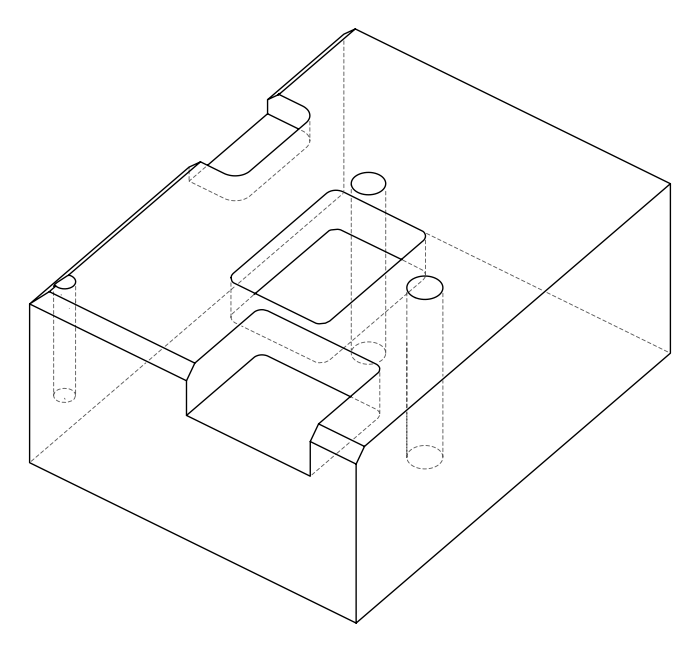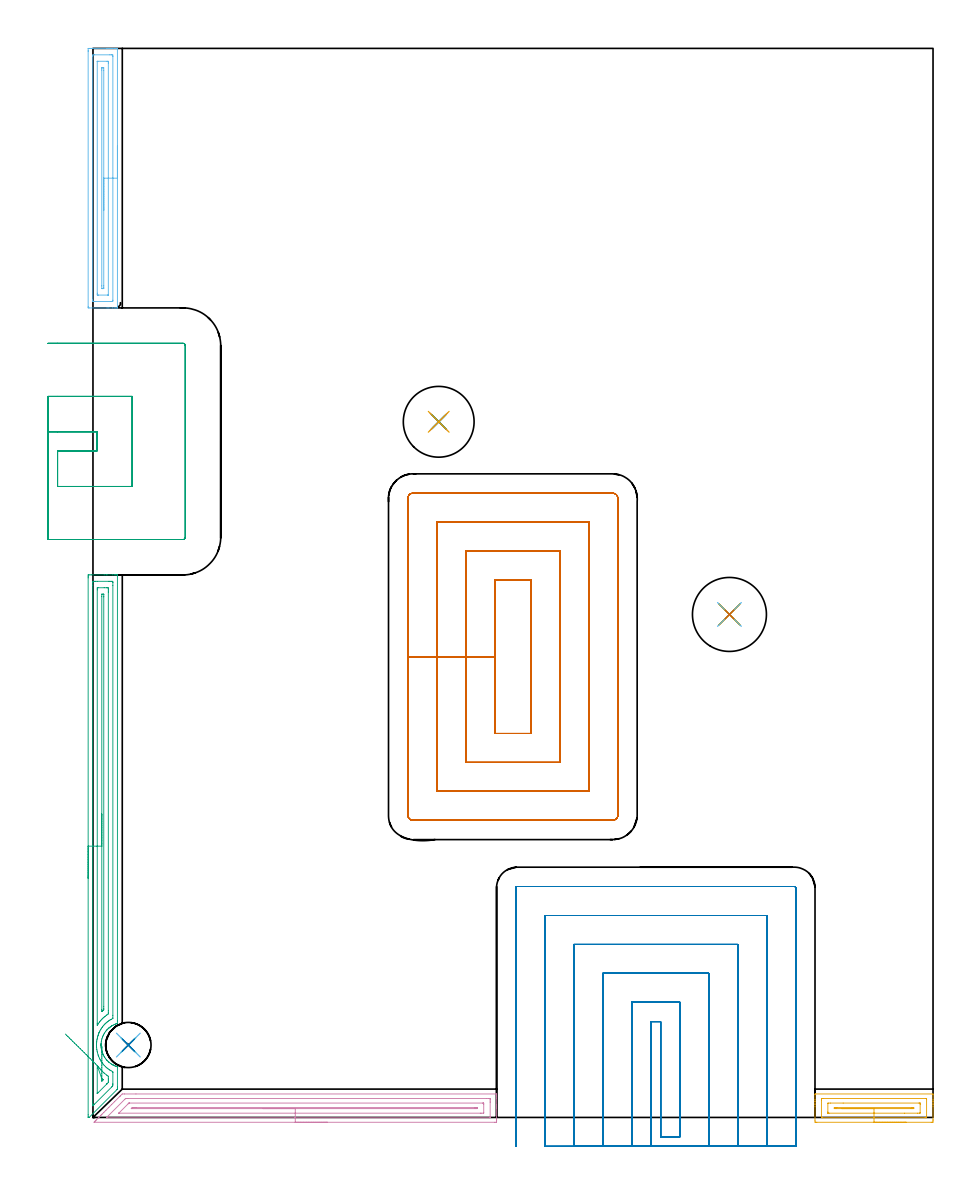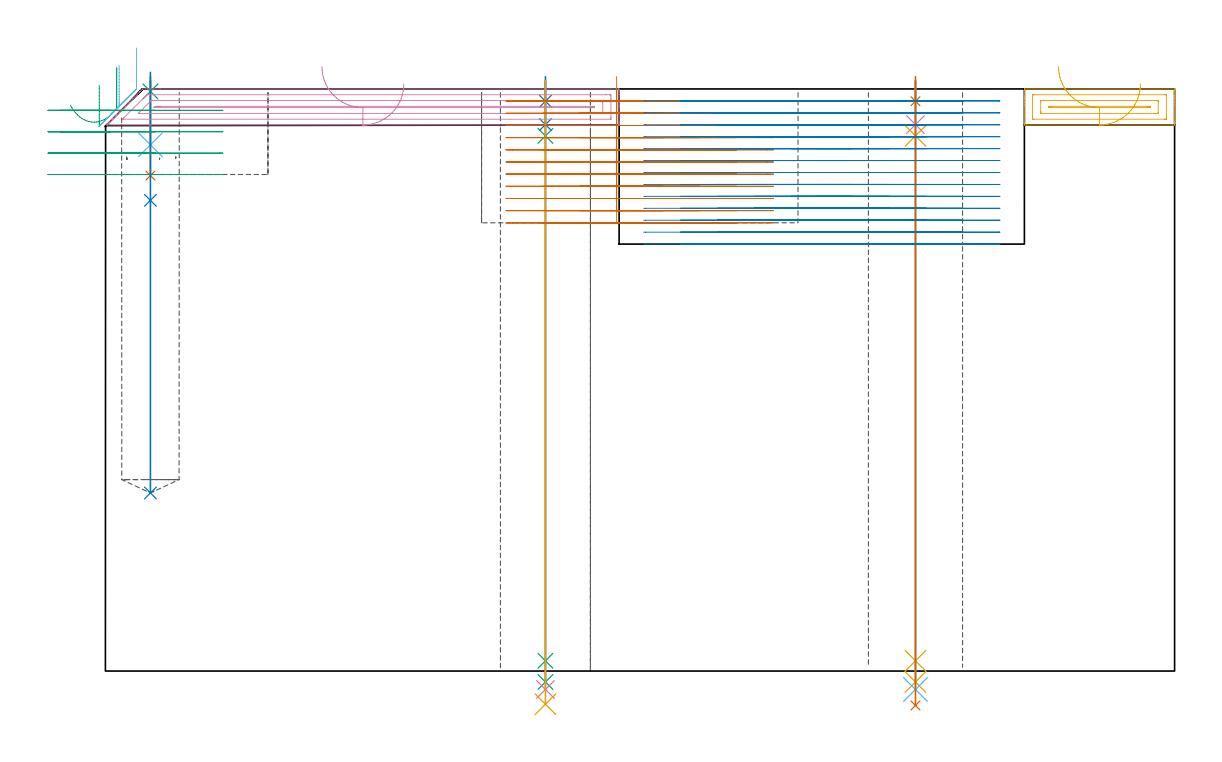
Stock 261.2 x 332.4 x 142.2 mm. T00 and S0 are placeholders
(PLAN: 21 operations, 14 tool changes, 79.1 min)
(1 SPOT_DRILL | STEP1HOLE | NXT0321_9005460120000 | 0.05 min | 183 mm3)
(2 SPOT_DRILL_1 | STEP1HOLE_1 | NXT0321_9005460120000 | 0.05 min | 183 mm3)
(3 SPOT_DRILL_2 | STEP1POCKET | NXT0321_9005460120000 | 0.03 min | 2 mm3)
(4 DRILL_BLIND_HOLE_INTO_CENTER | STEP1HOLE | NXT0301_029 | 0.04 min | 148 mm3)
(5 GUN_DRILL_THROUGH_HOLE | STEP1HOLE | UGT0307_001 | 0.63 min | 2602 mm3)
(6 SPADE_DRILL_TO_ENLARGE_THROUGH_HOLE | STEP1HOLE | UGT0306_004 | 0.6 min | 17384 mm3)
(7 DRILL_TO_ENLARGE_THROUGH_HOLE | STEP1HOLE | UGT0301_055 | 0.61 min | 38719 mm3)
(8 DRILL_BLIND_HOLE_INTO_CENTER_1 | STEP1HOLE_1 | NXT0301_029 | 0.04 min | 144 mm3)
(9 GUN_DRILL_THROUGH_HOLE_1 | STEP1HOLE_1 | UGT0307_001 | 0.63 min | 2606 mm3)
(10 SPADE_DRILL_TO_ENLARGE_THROUGH_HOLE_1 | STEP1HOLE_1 | UGT0306_004 | 0.6 min | 17383 mm3)
(11 DRILL_TO_ENLARGE_THROUGH_HOLE_1 | STEP1HOLE_1 | UGT0301_053 | 0.61 min | 33697 mm3)
(12 DRILL_BLIND_HOLE_INTO_CENTER_2 | STEP1POCKET | NXT0301_062 | 0.06 min | 812 mm3)
(13 DRILL_TO_ENLARGE_BLIND_HOLE | STEP1POCKET | UGT0301_273 | 0.09 min | 2041 mm3)
(14 GUN_DRILL_BLIND_HOLE | STEP1POCKET | UGT0307_010 | 0.54 min | 12008 mm3)
(15 AREA_MILL | FG_CHAMFER_SURFACE | UGT0205_001 | 5.41 min | 7108 mm3)
(16 AREA_MILL_1 | FG_CHAMFER_SURFACE_1 | UGT0205_001 | 4.03 min | 4828 mm3)
(17 AREA_MILL_2 | FG_CHAMFER_SURFACE_2 | UGT0205_001 | 1.34 min | 1629 mm3)
(18 AREA_MILL_3 | FG_CHAMFER_SURFACE_3 | UGT0205_001 | 2.76 min | 3569 mm3)
(19 MILL_RECTANGULAR_POCKET | POCKET_RECTANGULAR_STRAIGHT | NXT0201_011 | Follow Part, ap 3, ae 75% | 21.5 min | 285816 mm3)
(20 MILL_SLOT | SLOT_PARTIAL_RECTANGULAR | NXT0201_011 | Follow Part, ap 3, ae 75% | 36.49 min | 290849 mm3)
(21 MILL_SLOT_1 | SLOT_PARTIAL_RECTANGULAR_1 | UGT0201_105 | Follow Part, ap 5.5, ae 75% | 2.96 min | 67213 mm3)
(TOOL NXT0321_9005460120000 | NC Spot Drill, 142deg, 12mm, Carbide, Uncoated | D12 PA142 FL30 Z2)
(TOOL NXT0301_029 | Carbide Drill 5.8mm [860.1-0580-017A1-MM 2214] | D5.8 PA140 FL28 Z2)
(TOOL UGT0307_001 | Gun Drill 5 mm | D5 PA130 FL24 Z1)
(TOOL UGT0306_004 | Spade Drill 13.5mm | D13.5 PA132 FL10 Z2)
(TOOL UGT0301_055 | Twist Drill 23 mm | D23 PA118 FL155 Z2)
(TOOL UGT0301_053 | Twist Drill 22 mm | D22 PA118 FL150 Z2)
(TOOL NXT0301_062 | Carbide Drill 9.1mm [860.1-0910-027A1-MM 2214] | D9.1 PA140 FL47 Z2)
(TOOL UGT0301_273 | Twist Drill 14.1 mm | D14.1 PA118 FL114 Z2)
(TOOL UGT0307_010 | Gun Drill 14 mm | D14 PA130 FL24 Z1)
(TOOL UGT0205_001 | Chamfer Mill 20 x 3 x 45 deg. | D20 FL50 Z2)
(TOOL NXT0201_011 | ENDMILL 12mm [2P460-1200-NA 1630] | D12 FL38 Z6)
(TOOL UGT0201_105 | End Mill 22 mm | D22 FL25 Z2)
(OP 1 SPOT_DRILL)
G17 G21 G94 G90
T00 M6
G54
G17 G0 G90 X197.9 Y156.4 S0 M3
G43 Z152.2 H0
G94 G81 G98 Z139.2 F250. R145.2
G80
M5
M2
(OP 2 SPOT_DRILL_1)
G17 G21 G94 G90
T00 M6
G54
G17 G0 G90 X107.5 Y216.3 S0 M3
G43 Z152.2 H0
G94 G81 G98 Z139.2 F250. R145.2
G80
M5
M2
(OP 3 SPOT_DRILL_2)
G17 G21 G94 G90
T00 M6
G54
G17 G0 G90 X11. Y22.5 S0 M3
G43 Z152.2 H0
G94 G81 G98 Z141.597 F250. R145.2
G80
M5
M2
(OP 4 DRILL_BLIND_HOLE_INTO_CENTER)
G17 G21 G94 G90
T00 M6
G54
G17 G0 G90 X197.9 Y156.4 S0 M3
G43 Z152.2 H1
G94 G81 G98 Z133.5 F250. R144.2
G80
M5
M2
(OP 5 GUN_DRILL_THROUGH_HOLE)
G17 G21 G94 G90
T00 M6
G54
G17 G0 G90 X197.9 Y156.4 M8
G43 Z152.2 H0
Z139.93
S716 M3
G94 G1 Z130.744 F125. M26
G4 X.084
Z2.5 F250.
G4 X.084
Z-2.666 F125.
G4 X.084
M5
M9
G0 Z139.93
Z152.2
M2
(OP 6 SPADE_DRILL_TO_ENLARGE_THROUGH_HOLE)
G17 G21 G94 G90
T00 M6
G54
G17 G0 G90 X197.9 Y156.4 S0 M3
G43 Z152.2 H0
G94 G73 G98 Z-4.505 F250. Q13.337 R144.2
G80
M5
M2
(OP 7 DRILL_TO_ENLARGE_THROUGH_HOLE)
G17 G21 G94 G90
T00 M6
G54
G17 G0 G90 X197.9 Y156.4 S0 M3
G43 Z152.2 H0
G94 G73 G98 Z-8.41 F250. Q21.516 R144.2
G80
M5
M2
(OP 8 DRILL_BLIND_HOLE_INTO_CENTER_1)
G17 G21 G94 G90
T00 M6
G54
G17 G0 G90 X107.5 Y216.3 S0 M3
G43 Z152.2 H1
G94 G81 G98 Z133.5 F250. R144.2
G80
M5
M2
(OP 9 GUN_DRILL_THROUGH_HOLE_1)
G17 G21 G94 G90
T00 M6
G54
G17 G0 G90 X107.5 Y216.3 M8
G43 Z152.2 H0
Z139.69
S716 M3
G94 G1 Z130.744 F125. M26
G4 X.084
Z2.5 F250.
G4 X.084
Z-2.666 F125.
G4 X.084
M5
M9
G0 Z139.69
Z152.2
M2
(OP 10 SPADE_DRILL_TO_ENLARGE_THROUGH_HOLE_1)
G17 G21 G94 G90
T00 M6
G54
G17 G0 G90 X107.5 Y216.3 S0 M3
G43 Z152.2 H0
G94 G73 G98 Z-4.505 F250. Q13.337 R144.2
G80
M5
M2
(OP 11 DRILL_TO_ENLARGE_THROUGH_HOLE_1)
G17 G21 G94 G90
T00 M6
G54
G17 G0 G90 X107.5 Y216.3 S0 M3
G43 Z152.2 H0
G94 G73 G98 Z-8.109 F250. Q21.473 R144.2
G80
M5
M2
(OP 12 DRILL_BLIND_HOLE_INTO_CENTER_2)
G17 G21 G94 G90
T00 M6
G54
G17 G0 G90 X11. Y22.5 S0 M3
G43 Z152.2 H1
G94 G81 G98 Z128.55 F250. R144.2
G80
M5
M2
(OP 13 DRILL_TO_ENLARGE_BLIND_HOLE)
G17 G21 G94 G90
T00 M6
G54
G17 G0 G90 X11. Y22.5 S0 M3
G43 Z152.2 H0
G94 G81 G98 Z121.05 F250. R144.2
G80
M5
M2
(OP 14 GUN_DRILL_BLIND_HOLE)
G17 G21 G94 G90
T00 M6
G54
G17 G0 G90 X11. Y22.5 M8
G43 Z152.2 H0
Z146.256
S716 M3
G94 G1 Z114.992 F125. M26
G4 X.084
Z43.5 F250.
G4 X.084
G0 Z43.6
M5
M9
Z146.256
Z152.2
M2
(OP 15 AREA_MILL)
G17 G21 G94 G90
T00 M6
G54
G17 G0 G90 X-1.5 Y74.35 S1061 M3
G43 Z152.2 H0
Z143.1
G94 G1 Y74.388 Z142.228 F250.
Y74.502 Z141.364
Y74.691 Z140.512
Y74.953 Z139.68
Y75.287 Z138.874
Y75.69 Z138.1
Y76.159 Z137.364
Y76.69 Z136.672
Y77.279 Z136.029
Y77.922 Z135.44
Y78.614 Z134.908
Y79.35 Z134.44
Y80.124 Z134.037
Y80.93 Z133.703
Y81.762 Z133.441
Y82.614 Z133.252
Y83.478 Z133.138
Y84.35 Z133.1
Y167.775
X-1.499 Y168.114 Z133.101
X-1.494 Y168.66 Z133.104
X-1.491 Y168.693 Z133.106
X-0.949 Y168.697 Z133.648
X-0.364 Y168.7 Z134.233
X3.494 Z138.089
X4.102 Z138.699
X4.383 Z138.98
X6.16 Z140.755
X6.722 Z141.321
X7.049 Z141.648
X7.251 Z141.85
X7.568 Y168.693 Z142.159
X7.597 Y168.69 Z142.188
X7.6 Y168.559 Z142.2
Y29.993
X7.595 Y29.245 Z142.19
X7.505 Y29.205 Z142.102
X7.493 Y29.201 Z142.09
X7.199 Y29.104 Z141.798
X7.049 Y29.044 Z141.645
X6.758 Y28.931 Z141.357
X6.312 Y28.721 Z140.912
X5.877 Y28.485 Z140.472
X5.826 Y28.455 Z140.421
X5.716 Y28.378 Z140.31
X5.505 Y28.234 Z140.105
X5.472 Y28.211 Z140.072
X5.402 Y28.162 Z140.
X5.271 Y28.06 Z139.867
X5.067 Y27.903 Z139.665
X4.992 Y27.845 Z139.591
X4.975 Y27.83 Z139.574
X4.669 Y27.561 Z139.269
X4.384 Y27.267 Z138.981
X4.323 Y27.2 Z138.922
X4.165 Y27.023 Z138.764
X4.11 Y26.959 Z138.707
X3.88 Y26.667 Z138.48
X3.587 Y26.224 Z138.184
X3.443 Y25.983 Z138.04
X3.317 Y25.772 Z137.916
X3.225 Y25.596 Z137.825
X3.201 Y25.542 Z137.801
X3.068 Y25.24 Z137.666
X2.925 Y24.878 Z137.523
X2.782 Y24.433 Z137.381
X2.667 Y23.984 Z137.266
X2.627 Y23.755 Z137.223
X2.606 Y23.645 Z137.205
X2.586 Y23.537 Z137.186
X2.535 Y23.089 Z137.132
X2.533 Y23.018 Z137.125
X2.526 Y22.864 Z137.114
X2.512 Y22.642 Z137.106
Y22.638
X2.515 Y22.53 Z137.103
X2.514 Y22.513
X2.515 Y22.493 Z137.1
X2.516 Y22.473 Z137.101
Y22.438
Y22.25 Z137.111
Y22.195
X2.535 Y21.973 Z137.126
X2.548 Y21.76 Z137.147
X2.549 Y21.747
X2.583 Y21.527 Z137.175
X2.595 Y21.426 Z137.192
X2.606 Y21.348 Z137.204
X2.613 Y21.301 Z137.211
X2.616 Y21.283 Z137.215
X2.662 Y21.082 Z137.253
X2.701 Y20.891 Z137.295
X2.709 Y20.852 Z137.303
X2.769 Y20.636 Z137.362
X2.826 Y20.416 Z137.426
X2.829 Y20.406 Z137.429
X2.847 Y20.357 Z137.447
X2.989 Y19.956 Z137.587
X3.032 Y19.855 Z137.629
X3.078 Y19.745 Z137.674
X3.121 Y19.638 Z137.721
X3.174 Y19.512 Z137.773
X3.198 Y19.462 Z137.797
X3.226 Y19.404 Z137.824
X3.284 Y19.3 Z137.881
X3.444 Y19.007 Z138.043
X3.68 Y18.618 Z138.279
X3.888 Y18.324 Z138.487
X3.934 Y18.265 Z138.534
X4.109 Y18.041 Z138.708
X4.308 Y17.815 Z138.906
X4.388 Y17.724 Z138.986
X4.684 Y17.431 Z139.282
X4.919 Y17.22 Z139.518
X4.992 Y17.155 Z139.591
X5.401 Y16.829 Z140.001
X5.635 Y16.669 Z140.235
X5.875 Y16.519 Z140.475
X6.117 Y16.387 Z140.716
X6.16 Y16.363 Z140.757
X6.222 Y16.329 Z140.821
X6.313 Y16.279 Z140.912
X6.479 Y16.2 Z141.077
X6.604 Y16.141 Z141.2
X6.759 Y16.067 Z141.357
X6.841 Y16.032 Z141.44
X7.076 Y15.935 Z141.675
X7.399 Y15.824 Z141.998
X7.482 Y15.799 Z142.081
X7.568 Y15.771 Z142.167
X7.594 Y15.754 Z142.193
X7.6 Y15.735 Z142.2
Y9.498
X7.597 Y8.805 Z142.188
X7.505 Y8.704 Z142.103
X7.493 Y8.692 Z142.091
X-1.167 Y0.031 Z133.43
X-1.191 Y0.018 Z133.406
X-1.213 Y0.008 Z133.384
X-1.336 Y0. Z133.262
X-1.393 Y0.003 Z133.206
X-1.492 Y0.009 Z133.107
X-1.497 Y0.089 Z133.102
X-1.499 Y0.141 Z133.101
X-1.5 Y0.801 Z133.1
Y84.35
X-0.086 Z134.514
Y165.44
X-0.084 Y166.331 Z134.516
Y166.355
X-0.06 Y166.69 Z134.54
X0.463 Y166.698 Z135.063
X0.829 Y166.699 Z135.429
X1.349 Y166.7 Z135.949
X4.904 Z139.504
X5.271 Y166.699 Z139.871
X5.795 Y166.697 Z140.395
X6.16 Y166.69 Z140.76
X6.184 Y166.331 Z140.784
X6.185 Y166.307 Z140.785
X6.186 Y165.44 Z140.786
Y31.749
X6.182 Y30.884 Z140.782
X6.18 Y30.864 Z140.78
X6.16 Y30.768 Z140.76
X5.657 Y30.497 Z140.257
X5.271 Y30.286 Z139.871
X5.095 Y30.17 Z139.695
X4.835 Y29.993 Z139.435
X4.578 Y29.797 Z139.178
X4.383 Y29.642 Z138.983
X4.09 Y29.395 Z138.69
X3.77 Y29.102 Z138.37
X3.633 Y28.962 Z138.233
X3.494 Y28.813 Z138.094
X3.212 Y28.494 Z137.812
X2.989 Y28.211 Z137.589
X2.827 Y27.988 Z137.427
X2.606 Y27.66 Z137.206
X2.474 Y27.452 Z137.074
X2.394 Y27.32 Z136.994
X2.149 Y26.886 Z136.749
X1.928 Y26.428 Z136.528
X1.889 Y26.342 Z136.489
X1.863 Y26.282 Z136.463
X1.717 Y25.914 Z136.317
X1.619 Y25.636 Z136.219
X1.586 Y25.537 Z136.186
X1.485 Y25.208 Z136.085
X1.417 Y24.948 Z136.017
X1.34 Y24.646 Z135.94
X1.256 Y24.217 Z135.856
X1.185 Y23.755 Z135.785
X1.148 Y23.435 Z135.748
X1.109 Y22.864 Z135.709
X1.102 Y22.59 Z135.702
X1.115 Y21.973 Z135.715
X1.124 Y21.825 Z135.724
X1.138 Y21.663 Z135.738
X1.207 Y21.082 Z135.807
X1.286 Y20.623 Z135.886
X1.379 Y20.191 Z135.979
X1.602 Y19.415 Z136.202
X1.641 Y19.3 Z136.241
X1.717 Y19.093 Z136.317
X2.002 Y18.409 Z136.602
X2.209 Y18.01 Z136.809
X2.492 Y17.517 Z137.092
X2.606 Y17.33 Z137.206
X2.893 Y16.917 Z137.493
X3.116 Y16.626 Z137.716
X3.494 Y16.185 Z138.094
X3.946 Y15.735 Z138.546
X4.177 Y15.529 Z138.777
X4.383 Y15.356 Z138.983
X4.665 Y15.132 Z139.265
X5.067 Y14.844 Z139.667
X5.271 Y14.719 Z139.871
X5.574 Y14.54 Z140.174
X6.16 Y14.23 Z140.76
X6.183 Y13.977 Z140.783
X6.185 Y13.953 Z140.785
Y10.389
X6.184 Y10.364 Z140.784
X6.16 Y9.822 Z140.76
X6.002 Y9.657 Z140.602
X5.847 Y9.498 Z140.447
X0.501 Y4.151 Z135.101
X0.218 Y3.873 Z134.818
X-0.06 Y3.602 Z134.54
X-0.084 Y4.151 Z134.516
X-0.085 Y4.176 Z134.515
X-0.086 Y84.35 Z134.514
X1.328 Z135.928
X1.329 Y164.047 Z135.929
X1.331 Y164.549 Z135.931
X1.333 Y164.646 Z135.933
X1.335 Y164.686 Z135.935
X1.416 Y164.691 Z136.016
X1.568 Y164.698 Z136.168
X3.494 Y164.7 Z138.094
X4.233 Y164.699 Z138.833
X4.383 Y164.696 Z138.983
X4.533 Y164.69 Z139.133
X4.765 Y164.67 Z139.365
X4.767 Y164.549 Z139.367
X4.77 Y164.161 Z139.37
X4.771 Y163.658 Z139.371
Y163.268
Y33.168
X4.768 Y32.666 Z139.368
X4.765 Y32.283 Z139.365
X4.754 Y32.168 Z139.354
X4.303 Y31.855 Z138.903
X4.192 Y31.775 Z138.792
X3.799 Y31.47 Z138.399
X3.494 Y31.223 Z138.094
X3.312 Y31.066 Z137.912
X3.111 Y30.884 Z137.711
X2.857 Y30.632 Z137.457
X2.606 Y30.368 Z137.206
X2.428 Y30.171 Z137.028
X2.275 Y29.993 Z136.875
X2.029 Y29.68 Z136.629
X1.717 Y29.248 Z136.317
X1.658 Y29.162 Z136.258
X1.617 Y29.102 Z136.217
X1.48 Y28.889 Z136.08
X1.424 Y28.805 Z136.024
X1.348 Y28.691 Z135.948
X1.334 Y28.677 Z135.934
X1.333 Y28.706 Z135.933
X1.331 Y28.78 Z135.931
X1.329 Y29.102 Z135.929
X1.328 Y29.301 Z135.928
Y84.35
X2.743 Z137.343
Y162.013
X2.745 Y162.627 Z137.345
X2.747 Y162.672 Z137.347
X2.75 Y162.69 Z137.35
X2.767 Y162.692 Z137.367
X2.861 Y162.697 Z137.461
X3.05 Y162.699 Z137.65
X3.239 Y162.697 Z137.839
X3.333 Y162.692 Z137.933
X3.35 Y162.69 Z137.95
X3.352 Y162.672 Z137.952
X3.354 Y162.629 Z137.954
X3.357 Y162.013 Z137.957
Y161.876
Y34.448
X3.356 Y33.832 Z137.956
X3.355 Y33.697 Z137.955
X3.35 Y33.557 Z137.95
X3.341 Y33.414 Z137.941
X3.261 Y33.347 Z137.861
X3.185 Y33.286 Z137.785
X2.796 Y32.974 Z137.396
X2.756 Y32.945 Z137.356
X2.749 Y32.943 Z137.349
X2.747 Y32.945 Z137.347
X2.746 Y32.978 Z137.346
X2.743 Y33.42 Z137.343
Y33.557
Y84.35
Y85.222 Z137.381
Y86.087 Z137.495
Y86.938 Z137.683
Y87.77 Z137.946
Y88.576 Z138.28
Y89.35 Z138.682
Y90.086 Z139.151
Y90.778 Z139.682
Y91.421 Z140.272
Y92.01 Z140.915
Y92.542 Z141.607
Y93.01 Z142.343
Y93.413 Z143.116
Y93.747 Z143.922
Y94.009 Z144.754
Y94.198 Z145.606
Y94.312 Z146.471
Y94.35 Z147.343
G0 Z152.2
X-8.576 Y25.926
Z138.292
G1 X-8.195 Y25.549 Z137.604
X-7.773 Y25.131 Z136.965
X-7.313 Y24.676 Z136.38
X-6.819 Y24.187 Z135.854
X-6.293 Y23.667 Z135.391
X-5.741 Y23.12 Z134.993
X-5.167 Y22.552 Z134.665
X-4.574 Y21.965 Z134.409
X-3.967 Y21.365 Z134.226
X-3.352 Y20.756 Z134.118
X-2.732 Y20.143 Z134.086
X-2.113 Y19.53 Z134.131
X-1.499 Y18.923 Z134.251
X-0.894 Y18.325 Z134.445
X-0.304 Y17.741 Z134.714
X0.267 Y17.175 Z135.053
X0.815 Y16.633 Z135.462
X1.335 Y16.118 Z135.935
X1.721 Y15.735 Z136.321
X1.731 Y15.721 Z136.331
X2.092 Y15.242 Z136.692
X2.268 Y15.021 Z136.868
X2.412 Y14.844 Z137.012
X2.503 Y14.741 Z137.103
X2.606 Y14.629 Z137.206
X3.292 Y13.953 Z137.892
X3.494 Y13.776 Z138.094
X4.306 Y13.14 Z138.906
X4.765 Y12.812 Z139.365
X4.767 Y12.769 Z139.367
X4.77 Y12.674 Z139.37
X4.771 Y12.171 Z139.371
Y11.669
X4.768 Y11.28 Z139.368
X4.764 Y10.895 Z139.364
X4.383 Y10.485 Z138.983
X4.336 Y10.436 Z138.936
X4.29 Y10.389 Z138.89
X1.616 Y7.715 Z136.216
X1.503 Y7.604 Z136.103
X1.353 Y7.461 Z135.953
X1.335 Y7.446 Z135.935
X1.333 Y7.453 Z135.933
X1.33 Y7.495 Z135.93
X1.329 Y7.56 Z135.929
X1.328 Y7.639 Z135.928
X1.329 Y15.233 Z135.929
X1.335 Y16.118 Z135.935
X2.75 Y12.026 Z137.35
X2.981 Y11.871 Z137.581
X3.062 Y11.811 Z137.662
X3.135 Y11.752 Z137.735
X3.163 Y11.721 Z137.763
X3.155 Y11.712 Z137.755
X3.111 Y11.664 Z137.711
X2.993 Y11.543 Z137.593
X2.847 Y11.4 Z137.447
X2.786 Y11.342 Z137.386
X2.756 Y11.315 Z137.356
X2.75 Y11.351 Z137.35
X2.749 Y11.521 Z137.349
X2.75 Y12.026 Z137.35
X2.751 Y12.898 Z137.389
X2.753 Y13.763 Z137.505
X2.754 Y14.614 Z137.695
X2.755 Y15.446 Z137.959
X2.757 Y16.251 Z138.294
X2.758 Y17.024 Z138.698
X2.759 Y17.759 Z139.168
X2.761 Y18.45 Z139.7
X2.762 Y19.093 Z140.291
X2.763 Y19.681 Z140.935
X2.764 Y20.211 Z141.628
Y20.678 Z142.364
X2.765 Y21.08 Z143.139
X2.766 Y21.412 Z143.945
Y21.673 Z144.778
Y21.861 Z145.63
Y21.973 Z146.495
X2.767 Y22.01 Z147.367
G0 Z152.2
M5
M2
(OP 16 AREA_MILL_1)
G17 G21 G94 G90
T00 M6
G54
G17 G0 G90 X72.9 Y-1.5 S1061 M3
G43 Z152.2 H0
Z143.4
G94 G1 X72.862 Z142.528 F250.
X72.748 Z141.663
X72.559 Z140.812
X72.297 Z139.98
X71.963 Z139.174
X71.56 Z138.4
X71.092 Z137.664
X70.561 Z136.972
X69.971 Z136.329
X69.328 Z135.74
X68.636 Z135.208
X67.9 Z134.74
X67.126 Z134.337
X66.32 Z134.003
X65.488 Z133.741
X64.637 Z133.552
X63.772 Z133.438
X62.9 Z133.4
X0.456
X0.319 Y-1.493 Z133.406
X0.455 Y-1.348 Z133.552
X0.616 Y-1.183 Z133.716
X0.738 Y-1.062 Z133.837
X0.901 Y-0.898 Z133.999
X1.03 Y-0.769 Z134.128
X1.618 Y-0.182 Z134.718
X1.793 Y-0.006 Z134.891
X1.91 Y0.112 Z135.009
X2.499 Y0.699 Z135.598
X2.685 Y0.886 Z135.783
X2.791 Y0.992 Z135.89
X3.379 Y1.579 Z136.479
X4.023 Y2.223 Z137.122
X4.915 Y3.115 Z138.014
X5.807 Y4.007 Z138.907
X6.699 Y4.899 Z139.799
X8.368 Y6.569 Z141.467
X8.483 Y6.685 Z141.581
X9.1 Y7.301 Z142.199
X9.75 Y7.3 Z142.2
X13.363
X125.346
X125.49 Y7.294 Z142.193
X125.5 Y6.997 Z141.896
Y6.59 Z141.49
Y5.982 Z140.876
Y3.916 Z138.814
Y3.34 Z138.235
Y2.902 Z137.798
Y-0.774 Z134.123
X125.497 Y-1.062 Z133.835
X125.49 Y-1.492 Z133.406
X125.339 Y-1.496 Z133.402
X124.9 Y-1.5 Z133.4
X62.9
Y-0.086 Z134.814
X4.371 Y-0.085 Z134.815
X4.216 Y-0.081 Z134.819
X4.185 Y-0.079 Z134.821
Y-0.076 Z134.824
X4.195 Y-0.062 Z134.838
X4.268 Y0.017 Z134.917
X4.346 Y0.096 Z134.996
X4.469 Y0.219 Z135.119
X9.821 Y5.571 Z140.471
X10.031 Y5.774 Z140.674
X10.13 Y5.869 Z140.769
X10.316 Y5.879 Z140.779
X10.713 Y5.884 Z140.784
X10.811 Y5.885 Z140.785
X122.321 Y5.886 Z140.786
X123.116 Y5.885 Z140.785
X123.215 Y5.884 Z140.784
X123.47 Y5.879 Z140.779
X123.49 Y5.796 Z140.696
X123.496 Y5.606 Z140.506
X123.499 Y5.101 Z140.001
X123.5 Y4.722 Z139.622
X123.499 Y0.32 Z135.22
X123.493 Y-0.06 Z134.84
X123.49 Y-0.08 Z134.82
X123.486 Y-0.082 Z134.818
X123.463 Y-0.084 Z134.816
X123.414 Y-0.085 Z134.815
X123.314 Y-0.086 Z134.814
X62.9
Y1.328 Z136.228
X8.291 Y1.329 Z136.229
X8.044 Y1.331 Z136.231
X8.037 Y1.332 Z136.232
Y1.334 Z136.234
Y1.337 Z136.237
X10.921 Y4.221 Z139.121
X11.152 Y4.444 Z139.344
X11.17 Y4.459 Z139.359
X11.201 Y4.465 Z139.365
X11.267 Y4.468 Z139.368
X11.352 Y4.471 Z139.371
X121.078
X121.331 Y4.469 Z139.369
X121.416 Y4.468 Z139.368
X121.475 Y4.465 Z139.365
X121.49 Y4.386 Z139.286
X121.495 Y4.221 Z139.121
X121.499 Y4.055 Z138.955
Y1.579 Z136.479
X121.497 Y1.416 Z136.316
X121.49 Y1.359 Z136.259
X121.482 Y1.335 Z136.235
X121.458 Y1.334 Z136.234
X121.331 Y1.331 Z136.231
X120.693 Y1.329 Z136.229
X120.439 Y1.328 Z136.228
X62.9
Y2.743 Z137.643
X12.015
X11.965 Y2.745 Z137.645
X11.921 Y2.749 Z137.649
X11.911 Y2.751 Z137.651
X11.919 Y2.76 Z137.66
X11.994 Y2.841 Z137.741
X12.052 Y2.899 Z137.799
X12.202 Y3.041 Z137.941
X12.498 Y3.05 Z137.95
X12.787 Y3.055 Z137.955
X13.071 Y3.057 Z137.957
X13.39
X118.655
X118.943 Y3.056 Z137.956
X119.261 Y3.053 Z137.953
X119.419 Y3.05 Z137.95
X119.49 Y3.042 Z137.942
X119.493 Y2.998 Z137.898
X119.495 Y2.9 Z137.8
X119.493 Y2.802 Z137.702
X119.49 Y2.758 Z137.658
X119.419 Y2.75 Z137.65
X119.257 Y2.746 Z137.646
X118.974 Y2.744 Z137.644
X118.655 Y2.743 Z137.643
X62.9
X62.029 Z137.681
X61.164 Z137.795
X60.312 Z137.983
X59.48 Z138.246
X58.674 Z138.58
X57.9 Z138.982
X57.164 Z139.451
X56.472 Z139.982
X55.829 Z140.572
X55.24 Z141.215
X54.709 Z141.907
X54.24 Z142.643
X53.837 Z143.416
X53.503 Z144.222
X53.241 Z145.054
X53.052 Z145.906
X52.938 Z146.771
X52.9 Z147.643
G0 Z152.2
M5
M2
(OP 17 AREA_MILL_2)
G17 G21 G94 G90
T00 M6
G54
G17 G0 G90 X252.85 Y-1.5 S1061 M3
G43 Z152.2 H0
Z143.4
G94 G1 X252.812 Z142.528 F250.
X252.698 Z141.663
X252.509 Z140.812
X252.247 Z139.98
X251.913 Z139.174
X251.51 Z138.4
X251.042 Z137.664
X250.51 Z136.972
X249.921 Z136.329
X249.278 Z135.74
X248.586 Z135.208
X247.85 Z134.74
X247.076 Z134.337
X246.27 Z134.003
X245.438 Z133.741
X244.587 Z133.552
X243.722 Z133.438
X242.85 Z133.4
X225.062
X224.626 Y-1.495 Z133.403
X224.509 Y-1.491 Z133.405
X224.5 Y-1.062 Z133.834
Y3.34 Z138.234
Y3.988 Z138.885
Y4.221 Z139.118
Y4.868 Z139.765
Y5.101 Z139.997
Y5.567 Z140.466
X224.501 Y7.07 Z141.968
X224.51 Y7.294 Z142.192
X224.618 Y7.3 Z142.2
X261.19 Y7.301 Z142.199
X261.2 Y7.068 Z141.967
Y5.567 Z140.466
Y5.101 Z139.997
Y4.868 Z139.765
Y4.221 Z139.118
Y3.988 Z138.885
Y3.34 Z138.234
Y-0.739 Z134.158
X261.197 Y-1.062 Z133.834
X261.191 Y-1.491 Z133.405
X261.075 Y-1.495 Z133.403
X260.638 Y-1.5 Z133.4
X242.85
Y-0.086 Z134.814
X226.841 Y-0.085 Z134.815
X226.742 Y-0.084 Z134.816
X226.51 Y-0.075 Z134.825
X226.505 Y-0.004 Z134.896
X226.501 Y0.155 Z135.055
Y5.438 Z140.338
X226.506 Y5.777 Z140.677
X226.51 Y5.868 Z140.768
X226.546 Y5.879 Z140.779
X226.643 Y5.882 Z140.782
X226.841 Y5.885 Z140.785
X226.938 Y5.886 Z140.786
X258.859 Y5.885 Z140.785
X258.958 Y5.884 Z140.784
X259.19 Y5.875 Z140.775
X259.195 Y5.804 Z140.704
X259.199 Y5.645 Z140.545
X259.2 Y0.362 Z135.262
X259.194 Y0.023 Z134.923
X259.19 Y-0.068 Z134.832
X259.154 Y-0.079 Z134.821
X259.057 Y-0.083 Z134.818
X258.859 Y-0.085 Z134.815
X258.762 Y-0.086 Z134.814
X242.85
Y1.328 Z136.228
X228.873
X228.62 Y1.33 Z136.23
X228.536 Y1.332 Z136.232
X228.514 Y1.335 Z136.235
X228.507 Y1.382 Z136.282
X228.502 Y1.461 Z136.361
X228.5 Y1.579 Z136.479
Y1.698 Z136.598
X228.502 Y4.338 Z139.238
X228.51 Y4.452 Z139.352
X228.62 Y4.464 Z139.364
X229.257 Y4.47 Z139.37
X233.258 Y4.471 Z139.371
X256.827
X257.08 Y4.47 Z139.37
X257.164 Y4.468 Z139.368
X257.186 Y4.465 Z139.365
X257.193 Y4.418 Z139.318
X257.198 Y4.339 Z139.239
X257.2 Y4.221 Z139.121
Y4.102 Z139.002
X257.198 Y1.462 Z136.362
X257.19 Y1.348 Z136.248
X257.08 Y1.335 Z136.235
X256.443 Y1.33 Z136.23
X252.379 Y1.328 Z136.228
X242.85
Y2.743 Z137.643
X231.002
X230.685 Y2.746 Z137.646
X230.528 Y2.75 Z137.65
X230.509 Y2.756 Z137.656
X230.506 Y2.773 Z137.673
X230.502 Y2.815 Z137.715
X230.501 Y2.9 Z137.8
X230.502 Y2.985 Z137.885
X230.506 Y3.027 Z137.927
X230.509 Y3.044 Z137.944
X230.528 Y3.05 Z137.95
X230.687 Y3.054 Z137.954
X230.97 Y3.057 Z137.957
X231.288
X254.698
X255.015 Y3.054 Z137.954
X255.172 Y3.05 Z137.95
X255.191 Y3.044 Z137.944
X255.194 Y3.027 Z137.927
X255.198 Y2.985 Z137.885
X255.199 Y2.9 Z137.8
X255.198 Y2.815 Z137.715
X255.194 Y2.773 Z137.673
X255.191 Y2.756 Z137.656
X255.172 Y2.75 Z137.65
X255.013 Y2.745 Z137.645
X254.73 Y2.743 Z137.643
X254.412
X242.85
X241.978 Z137.681
X241.114 Z137.795
X240.262 Z137.983
X239.43 Z138.246
X238.624 Z138.58
X237.85 Z138.982
X237.114 Z139.451
X236.422 Z139.982
X235.779 Z140.572
X235.19 Z141.215
X234.659 Z141.907
X234.19 Z142.643
X233.787 Z143.416
X233.453 Z144.222
X233.191 Z145.054
X233.002 Z145.906
X232.888 Z146.771
X232.85 Z147.643
G0 Z152.2
M5
M2
(OP 18 AREA_MILL_3)
G17 G21 G94 G90
T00 M6
G54
G17 G0 G90 X7.6 Y302.05 S1061 M3
G43 Z152.2 H0
G94 G1 Y302.012 Z151.328 F250.
Y301.898 Z150.463
Y301.709 Z149.612
Y301.447 Z148.78
Y301.113 Z147.974
Y300.71 Z147.2
Y300.242 Z146.464
Y299.71 Z145.772
Y299.121 Z145.129
Y298.478 Z144.539
Y297.786 Z144.008
Y297.05 Z143.54
Y296.276 Z143.137
Y295.47 Z142.803
Y294.638 Z142.541
Y293.786 Z142.352
Y292.922 Z142.238
Y292.05 Z142.2
Y251.866
X7.597 Y251.71 Z142.188
X7.562 Y251.707 Z142.153
X7.189 Y251.7 Z141.789
X6.822 Z141.421
X6.16 Z140.755
X4.941 Z139.538
X4.383 Z138.977
X-1.228 Y251.701 Z133.369
X-1.492 Y251.71 Z133.106
X-1.499 Y251.973 Z133.099
Y251.993
X-1.5 Y331.448 Z133.1
X-1.499 Y331.787 Z133.101
X-1.494 Y332.335 Z133.103
X-1.492 Y332.392 Z133.106
X-0.949 Y332.396 Z133.649
X-0.339 Y332.4 Z134.258
X4.383 Z138.977
X4.941 Z139.538
X5.271 Z139.868
X5.829 Z140.425
X6.16 Z140.755
X6.822 Z141.421
X7.19 Z141.789
X7.562 Y332.393 Z142.153
X7.597 Y332.39 Z142.188
X7.6 Y332.234 Z142.2
Y292.05
X6.186 Z140.786
X6.185 Y254.099 Z140.785
Y254.074
X6.16 Y253.71 Z140.76
X5.667 Y253.701 Z140.267
X0.829 Y253.7 Z135.429
X0.335 Y253.701 Z134.935
X-0.06 Y253.71 Z134.54
X-0.084 Y254.099 Z134.516
X-0.085 Y254.124 Z134.515
Y330.001
Y330.026
X-0.06 Y330.39 Z134.54
X0.433 Y330.399 Z135.033
X5.271 Y330.4 Z139.871
X5.765 Y330.399 Z140.365
X6.16 Y330.39 Z140.76
X6.184 Y330.001 Z140.784
X6.185 Y329.976 Z140.785
X6.186 Y292.05 Z140.786
X4.771 Z139.371
Y255.787
X4.77 Y255.738 Z139.37
X4.768 Y255.716 Z139.368
X4.766 Y255.711 Z139.366
X4.75 Y255.708 Z139.35
X4.565 Y255.701 Z139.165
X1.717 Z136.317
X1.533 Y255.705 Z136.133
X1.411 Y255.71 Z136.011
X1.335 Y255.717 Z135.935
X1.333 Y255.755 Z135.933
X1.331 Y255.885 Z135.931
X1.329 Y256.275 Z135.929
Y328.313
X1.33 Y328.362 Z135.93
X1.332 Y328.384 Z135.932
X1.334 Y328.389 Z135.934
X1.35 Y328.392 Z135.95
X1.535 Y328.399 Z136.135
X4.383 Z138.983
X4.567 Y328.395 Z139.167
X4.689 Y328.39 Z139.289
X4.765 Y328.383 Z139.365
X4.767 Y328.345 Z139.367
X4.769 Y328.215 Z139.369
X4.771 Y327.825 Z139.371
Y292.05
X3.357 Z137.957
Y258.564
X3.355 Y257.946 Z137.955
X3.354 Y257.812 Z137.954
X3.351 Y257.715 Z137.951
X3.257 Y257.71 Z137.857
X3.05 Y257.708 Z137.65
X2.843 Y257.71 Z137.443
X2.75 Y257.715 Z137.35
X2.743 Y258.564 Z137.343
Y325.674
X2.747 Y326.287 Z137.347
X2.749 Y326.385 Z137.349
X2.843 Y326.39 Z137.443
X3.05 Y326.392 Z137.65
X3.257 Y326.39 Z137.857
X3.35 Y326.385 Z137.95
X3.357 Y325.536 Z137.957
Y292.05
Y291.178 Z137.995
Y290.314 Z138.109
Y289.462 Z138.298
Y288.63 Z138.56
Y287.824 Z138.894
Y287.05 Z139.297
Y286.314 Z139.766
Y285.622 Z140.297
Y284.979 Z140.886
Y284.39 Z141.529
Y283.858 Z142.222
Y283.39 Z142.957
Y282.987 Z143.731
Y282.653 Z144.537
Y282.391 Z145.369
Y282.202 Z146.221
Y282.088 Z147.086
Y282.05 Z147.957
G0 Z152.2
M5
M2
(OP 19 MILL_RECTANGULAR_POCKET)
G17 G21 G94 G90
T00 M6
G54
G17 G0 G90 X124.9 Y165.54 S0 M3
G43 Z152.2 H1
Z145.2
G94 G1 Y143.25 Z139.227 F250.
Y119.4 F500.
X136.2
Y167.1
X124.9
Y143.25
X115.9
Y110.4
X145.2
Y176.1
X115.9
Y143.25
X106.9
Y101.4
X154.2
Y185.1
X106.9
Y143.25
X97.9
Y94.
G3 X99.5 Y92.4 R1.6
G1 X161.6
G3 X163.2 Y94. R1.6
G1 Y192.5
G3 X161.6 Y194.1 R1.6
G1 X99.5
G3 X97.9 Y192.5 R1.6
G1 Y143.25
Y142.25
G0 X124.9 Y165.54 Z142.227
G1 Y143.25 Z136.254 F250.
Y119.4 F500.
X136.2
Y167.1
X124.9
Y143.25
X115.9
Y110.4
X145.2
Y176.1
X115.9
Y143.25
X106.9
Y101.4
X154.2
Y185.1
X106.9
Y143.25
X97.9
Y94.
G3 X99.5 Y92.4 R1.6
G1 X161.6
G3 X163.2 Y94. R1.6
G1 Y192.5
G3 X161.6 Y194.1 R1.6
G1 X99.5
G3 X97.9 Y192.5 R1.6
G1 Y143.25
Y142.25
G0 X124.9 Y165.54 Z139.254
G1 Y143.25 Z133.282 F250.
Y119.4 F500.
X136.2
Y167.1
X124.9
Y143.25
X115.9
Y110.4
X145.2
Y176.1
X115.9
Y143.25
X106.9
Y101.4
X154.2
Y185.1
X106.9
Y143.25
X97.9
Y94.
G3 X99.5 Y92.4 R1.6
G1 X161.6
G3 X163.2 Y94. R1.6
G1 Y192.5
G3 X161.6 Y194.1 R1.6
G1 X99.5
G3 X97.9 Y192.5 R1.6
G1 Y143.25
Y142.25
G0 X124.9 Y165.54 Z136.282
G1 Y143.25 Z130.309 F250.
Y119.4 F500.
X136.2
Y167.1
X124.9
Y143.25
X115.9
Y110.4
X145.2
Y176.1
X115.9
Y143.25
X106.9
Y101.4
X154.2
Y185.1
X106.9
Y143.25
X97.9
Y94.
G3 X99.5 Y92.4 R1.6
G1 X161.6
G3 X163.2 Y94. R1.6
G1 Y192.5
G3 X161.6 Y194.1 R1.6
G1 X99.5
G3 X97.9 Y192.5 R1.6
G1 Y143.25
Y142.25
G0 X124.9 Y165.54 Z133.309
G1 Y143.25 Z127.336 F250.
Y119.4 F500.
X136.2
Y167.1
X124.9
Y143.25
X115.9
Y110.4
X145.2
Y176.1
X115.9
Y143.25
X106.9
Y101.4
X154.2
Y185.1
X106.9
Y143.25
X97.9
Y94.
G3 X99.5 Y92.4 R1.6
G1 X161.6
G3 X163.2 Y94. R1.6
G1 Y192.5
G3 X161.6 Y194.1 R1.6
G1 X99.5
G3 X97.9 Y192.5 R1.6
G1 Y143.25
Y142.25
G0 X124.9 Y165.54 Z130.336
G1 Y143.25 Z124.364 F250.
Y119.4 F500.
X136.2
Y167.1
X124.9
Y143.25
X115.9
Y110.4
X145.2
Y176.1
X115.9
Y143.25
X106.9
Y101.4
X154.2
Y185.1
X106.9
Y143.25
X97.9
Y94.
G3 X99.5 Y92.4 R1.6
G1 X161.6
G3 X163.2 Y94. R1.6
G1 Y192.5
G3 X161.6 Y194.1 R1.6
G1 X99.5
G3 X97.9 Y192.5 R1.6
G1 Y143.25
Y142.25
G0 X124.9 Y165.54 Z127.364
G1 Y143.25 Z121.391 F250.
Y119.4 F500.
X136.2
Y167.1
X124.9
Y143.25
X115.9
Y110.4
X145.2
Y176.1
X115.9
Y143.25
X106.9
Y101.4
X154.2
Y185.1
X106.9
Y143.25
X97.9
Y94.
G3 X99.5 Y92.4 R1.6
G1 X161.6
G3 X163.2 Y94. R1.6
G1 Y192.5
G3 X161.6 Y194.1 R1.6
G1 X99.5
G3 X97.9 Y192.5 R1.6
G1 Y143.25
Y142.25
G0 X124.9 Y165.54 Z124.391
G1 Y143.25 Z118.418 F250.
Y119.4 F500.
X136.2
Y167.1
X124.9
Y143.25
X115.9
Y110.4
X145.2
Y176.1
X115.9
Y143.25
X106.9
Y101.4
X154.2
Y185.1
X106.9
Y143.25
X97.9
Y94.
G3 X99.5 Y92.4 R1.6
G1 X161.6
G3 X163.2 Y94. R1.6
G1 Y192.5
G3 X161.6 Y194.1 R1.6
G1 X99.5
G3 X97.9 Y192.5 R1.6
G1 Y143.25
Y142.25
G0 X124.9 Y165.54 Z121.418
G1 Y143.25 Z115.445 F250.
Y119.4 F500.
X136.2
Y167.1
X124.9
Y143.25
X115.9
Y110.4
X145.2
Y176.1
X115.9
Y143.25
X106.9
Y101.4
X154.2
Y185.1
X106.9
Y143.25
X97.9
Y94.
G3 X99.5 Y92.4 R1.6
G1 X161.6
G3 X163.2 Y94. R1.6
G1 Y192.5
G3 X161.6 Y194.1 R1.6
G1 X99.5
G3 X97.9 Y192.5 R1.6
G1 Y143.25
Y142.25
G0 X124.9 Y165.54 Z118.445
G1 Y143.25 Z112.473 F250.
Y119.4 F500.
X136.2
Y167.1
X124.9
Y143.25
X115.9
Y110.4
X145.2
Y176.1
X115.9
Y143.25
X106.9
Y101.4
X154.2
Y185.1
X106.9
Y143.25
X97.9
Y94.
G3 X99.5 Y92.4 R1.6
G1 X161.6
G3 X163.2 Y94. R1.6
G1 Y192.5
G3 X161.6 Y194.1 R1.6
G1 X99.5
G3 X97.9 Y192.5 R1.6
G1 Y143.25
Y142.25
G0 X124.9 Y165.54 Z115.473
G1 Y143.25 Z109.5 F250.
Y119.4 F500.
X136.2
Y167.1
X124.9
Y143.25
X115.9
Y110.4
X145.2
Y176.1
X115.9
Y143.25
X106.9
Y101.4
X154.2
Y185.1
X106.9
Y143.25
X97.9
Y94.
G3 X99.5 Y92.4 R1.6
G1 X161.6
G3 X163.2 Y94. R1.6
G1 Y192.5
G3 X161.6 Y194.1 R1.6
G1 X99.5
G3 X97.9 Y192.5 R1.6
G1 Y143.25
Y142.25
G0 Z152.2
M5
M2
(OP 20 MILL_SLOT)
G17 G21 G94 G90
T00 M6
G54
G17 G0 G90 X173.491 Y-9. S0 M3
G43 Z152.2 H1
Z139.285
G94 G1 X173.5 Y-6. F250.
Y-5.871 F500.
Y29.8
X176.5
Y-5.871
Y-6.
X182.5
Y-5.871
Y35.8
X167.5
Y-5.871
Y-6.
X167.489 Y-9. F250.
X191.515
X191.5 Y-6.
Y-5.871 F500.
Y44.8
X158.5
Y-5.871
Y-6.
X158.485 Y-9. F250.
X200.522
X200.5 Y-6.
Y-5.871 F500.
Y53.8
X149.5
Y-5.871
Y-6.
X149.478 Y-9. F250.
X209.544
X209.501 Y-6.
X209.5 Y-5.871 F500.
Y62.8
X140.5
Y-5.871
X140.499 Y-6.
X140.456 Y-9. F250.
X218.5 Y-8.871
Y-5.871
Y71.4 F500.
G3 X218.1 Y71.8 R0.4
G1 X131.9
G3 X131.5 Y71.4 R0.4
G1 Y-5.871
Y-8.871 F250.
G0 X173.5 Y-9. Z136.369
G1 Y-6.
Y29.8 F500.
X176.5
Y-6.
X182.5
Y35.8
X167.5
Y-6.
Y-9. F250.
X191.5
Y-6.
Y44.8 F500.
X158.5
Y-6.
Y-9. F250.
X200.5
Y-6.
Y53.8 F500.
X149.5
Y-6.
Y-9. F250.
X209.5
Y-6.
Y62.8 F500.
X140.5
Y-6.
Y-9. F250.
X218.5
Y-6.
Y71.4 F500.
G3 X218.1 Y71.8 R0.4
G1 X131.9
G3 X131.5 Y71.4 R0.4
G1 Y-6.
Y-9. F250.
G0 X173.5 Z133.454
G1 Y-6.
Y29.8 F500.
X176.5
Y-6.
X182.5
Y35.8
X167.5
Y-6.
Y-9. F250.
X191.5
Y-6.
Y44.8 F500.
X158.5
Y-6.
Y-9. F250.
X200.5
Y-6.
Y53.8 F500.
X149.5
Y-6.
Y-9. F250.
X209.5
Y-6.
Y62.8 F500.
X140.5
Y-6.
Y-9. F250.
X218.5
Y-6.
Y71.4 F500.
G3 X218.1 Y71.8 R0.4
G1 X131.9
G3 X131.5 Y71.4 R0.4
G1 Y-6.
Y-9. F250.
G0 X173.5 Z130.538
G1 Y-6.
Y29.8 F500.
X176.5
Y-6.
X182.5
Y35.8
X167.5
Y-6.
Y-9. F250.
X191.5
Y-6.
Y44.8 F500.
X158.5
Y-6.
Y-9. F250.
X200.5
Y-6.
Y53.8 F500.
X149.5
Y-6.
Y-9. F250.
X209.5
Y-6.
Y62.8 F500.
X140.5
Y-6.
Y-9. F250.
X218.5
Y-6.
Y71.4 F500.
G3 X218.1 Y71.8 R0.4
G1 X131.9
G3 X131.5 Y71.4 R0.4
G1 Y-6.
Y-9. F250.
G0 X173.5 Z127.623
G1 Y-6.
Y29.8 F500.
X176.5
Y-6.
X182.5
Y35.8
X167.5
Y-6.
Y-9. F250.
X191.5
Y-6.
Y44.8 F500.
X158.5
Y-6.
Y-9. F250.
X200.5
Y-6.
Y53.8 F500.
X149.5
Y-6.
Y-9. F250.
X209.5
Y-6.
Y62.8 F500.
X140.5
Y-6.
Y-9. F250.
X218.5
Y-6.
Y71.4 F500.
G3 X218.1 Y71.8 R0.4
G1 X131.9
G3 X131.5 Y71.4 R0.4
G1 Y-6.
Y-9. F250.
G0 X173.5 Z124.708
G1 Y-6.
Y29.8 F500.
X176.5
Y-6.
X182.5
Y35.8
X167.5
Y-6.
Y-9. F250.
X191.5
Y-6.
Y44.8 F500.
X158.5
Y-6.
Y-9. F250.
X200.5
Y-6.
Y53.8 F500.
X149.5
Y-6.
Y-9. F250.
X209.5
Y-6.
Y62.8 F500.
X140.5
Y-6.
Y-9. F250.
X218.5
Y-6.
Y71.4 F500.
G3 X218.1 Y71.8 R0.4
G1 X131.9
G3 X131.5 Y71.4 R0.4
G1 Y-6.
Y-9. F250.
G0 X173.5 Z121.792
G1 Y-6.
Y29.8 F500.
X176.5
Y-6.
X182.5
Y35.8
X167.5
Y-6.
Y-9. F250.
X191.5
Y-6.
Y44.8 F500.
X158.5
Y-6.
Y-9. F250.
X200.5
Y-6.
Y53.8 F500.
X149.5
Y-6.
Y-9. F250.
X209.5
Y-6.
Y62.8 F500.
X140.5
Y-6.
Y-9. F250.
X218.5
Y-6.
Y71.4 F500.
G3 X218.1 Y71.8 R0.4
G1 X131.9
G3 X131.5 Y71.4 R0.4
G1 Y-6.
Y-9. F250.
G0 X173.5 Z118.877
G1 Y-6.
Y29.8 F500.
X176.5
Y-6.
X182.5
Y35.8
X167.5
Y-6.
Y-9. F250.
X191.5
Y-6.
Y44.8 F500.
X158.5
Y-6.
Y-9. F250.
X200.5
Y-6.
Y53.8 F500.
X149.5
Y-6.
Y-9. F250.
X209.5
Y-6.
Y62.8 F500.
X140.5
Y-6.
Y-9. F250.
X218.5
Y-6.
Y71.4 F500.
G3 X218.1 Y71.8 R0.4
G1 X131.9
G3 X131.5 Y71.4 R0.4
G1 Y-6.
Y-9. F250.
G0 X173.5 Z115.962
G1 Y-6.
Y29.8 F500.
X176.5
Y-6.
X182.5
Y35.8
X167.5
Y-6.
Y-9. F250.
X191.5
Y-6.
Y44.8 F500.
X158.5
Y-6.
Y-9. F250.
X200.5
Y-6.
Y53.8 F500.
X149.5
Y-6.
Y-9. F250.
X209.5
Y-6.
Y62.8 F500.
X140.5
Y-6.
Y-9. F250.
X218.5
Y-6.
Y71.4 F500.
G3 X218.1 Y71.8 R0.4
G1 X131.9
G3 X131.5 Y71.4 R0.4
G1 Y-6.
Y-9. F250.
G0 X173.5 Z113.046
G1 Y-6.
Y29.8 F500.
X176.5
Y-6.
X182.5
Y35.8
X167.5
Y-6.
Y-9. F250.
X191.5
Y-6.
Y44.8 F500.
X158.5
Y-6.
Y-9. F250.
X200.5
Y-6.
Y53.8 F500.
X149.5
Y-6.
Y-9. F250.
X209.5
Y-6.
Y62.8 F500.
X140.5
Y-6.
Y-9. F250.
X218.5
Y-6.
Y71.4 F500.
G3 X218.1 Y71.8 R0.4
G1 X131.9
G3 X131.5 Y71.4 R0.4
G1 Y-6.
Y-9. F250.
G0 X173.5 Z110.131
G1 Y-6.
Y29.8 F500.
X176.5
Y-6.
X182.5
Y35.8
X167.5
Y-6.
Y-9. F250.
X191.5
Y-6.
Y44.8 F500.
X158.5
Y-6.
Y-9. F250.
X200.5
Y-6.
Y53.8 F500.
X149.5
Y-6.
Y-9. F250.
X209.5
Y-6.
Y62.8 F500.
X140.5
Y-6.
Y-9. F250.
X218.5
Y-6.
Y71.4 F500.
G3 X218.1 Y71.8 R0.4
G1 X131.9
G3 X131.5 Y71.4 R0.4
G1 Y-6.
Y-9. F250.
G0 X173.5 Z107.215
G1 Y-6.
Y29.8 F500.
X176.5
Y-6.
X182.5
Y35.8
X167.5
Y-6.
Y-9. F250.
X191.5
Y-6.
Y44.8 F500.
X158.5
Y-6.
Y-9. F250.
X200.5
Y-6.
Y53.8 F500.
X149.5
Y-6.
Y-9. F250.
X209.5
Y-6.
Y62.8 F500.
X140.5
Y-6.
Y-9. F250.
X218.5
Y-6.
Y71.4 F500.
G3 X218.1 Y71.8 R0.4
G1 X131.9
G3 X131.5 Y71.4 R0.4
G1 Y-6.
Y-9. F250.
G0 X173.5 Z104.3
G1 Y-6.
Y29.8 F500.
X176.5
Y-6.
X182.5
Y35.8
X167.5
Y-6.
Y-9. F250.
X191.5
Y-6.
Y44.8 F500.
X158.5
Y-6.
Y-9. F250.
X200.5
Y-6.
Y53.8 F500.
X149.5
Y-6.
Y-9. F250.
X209.5
Y-6.
Y62.8 F500.
X140.5
Y-6.
Y-9. F250.
X218.5
Y-6.
Y71.4 F500.
G3 X218.1 Y71.8 R0.4
G1 X131.9
G3 X131.5 Y71.4 R0.4
G1 Y-6.
Y-9. F250.
G0 Z152.2
M5
M2
(OP 21 MILL_SLOT_1)
G17 G21 G94 G90
T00 M6
G54
G17 G0 G90 X-14. Y213.2 S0 M3
G43 Z152.2 H0
Z136.975
G94 G1 X-11. F250.
X1.2 F500.
Y207.2
X-11.
Y196.2
X12.2
Y224.2
X-11.
X-14. F250.
Y179.7
X-11.
X28. F500.
G3 X28.7 Y180.4 R0.7
G1 Y240.
G3 X28. Y240.7 R0.7
G1 X-11.
X-14. F250.
G0 Y213.2 Z131.75
G1 X-11.
X1.2 F500.
Y207.2
X-11.
Y196.2
X12.2
Y224.2
X-11.
X-14. F250.
Y179.7
X-11.
X28. F500.
G3 X28.7 Y180.4 R0.7
G1 Y240.
G3 X28. Y240.7 R0.7
G1 X-11.
X-14. F250.
G0 Y213.2 Z126.525
G1 X-11.
X1.2 F500.
Y207.2
X-11.
Y196.2
X12.2
Y224.2
X-11.
X-14. F250.
Y179.7
X-11.
X28. F500.
G3 X28.7 Y180.4 R0.7
G1 Y240.
G3 X28. Y240.7 R0.7
G1 X-11.
X-14. F250.
G0 Y213.2 Z121.3
G1 X-11.
X1.2 F500.
Y207.2
X-11.
Y196.2
X12.2
Y224.2
X-11.
X-14. F250.
Y179.7
X-11.
X28. F500.
G3 X28.7 Y180.4 R0.7
G1 Y240.
G3 X28. Y240.7 R0.7
G1 X-11.
X-14. F250.
G0 Z152.2
M5
M2
